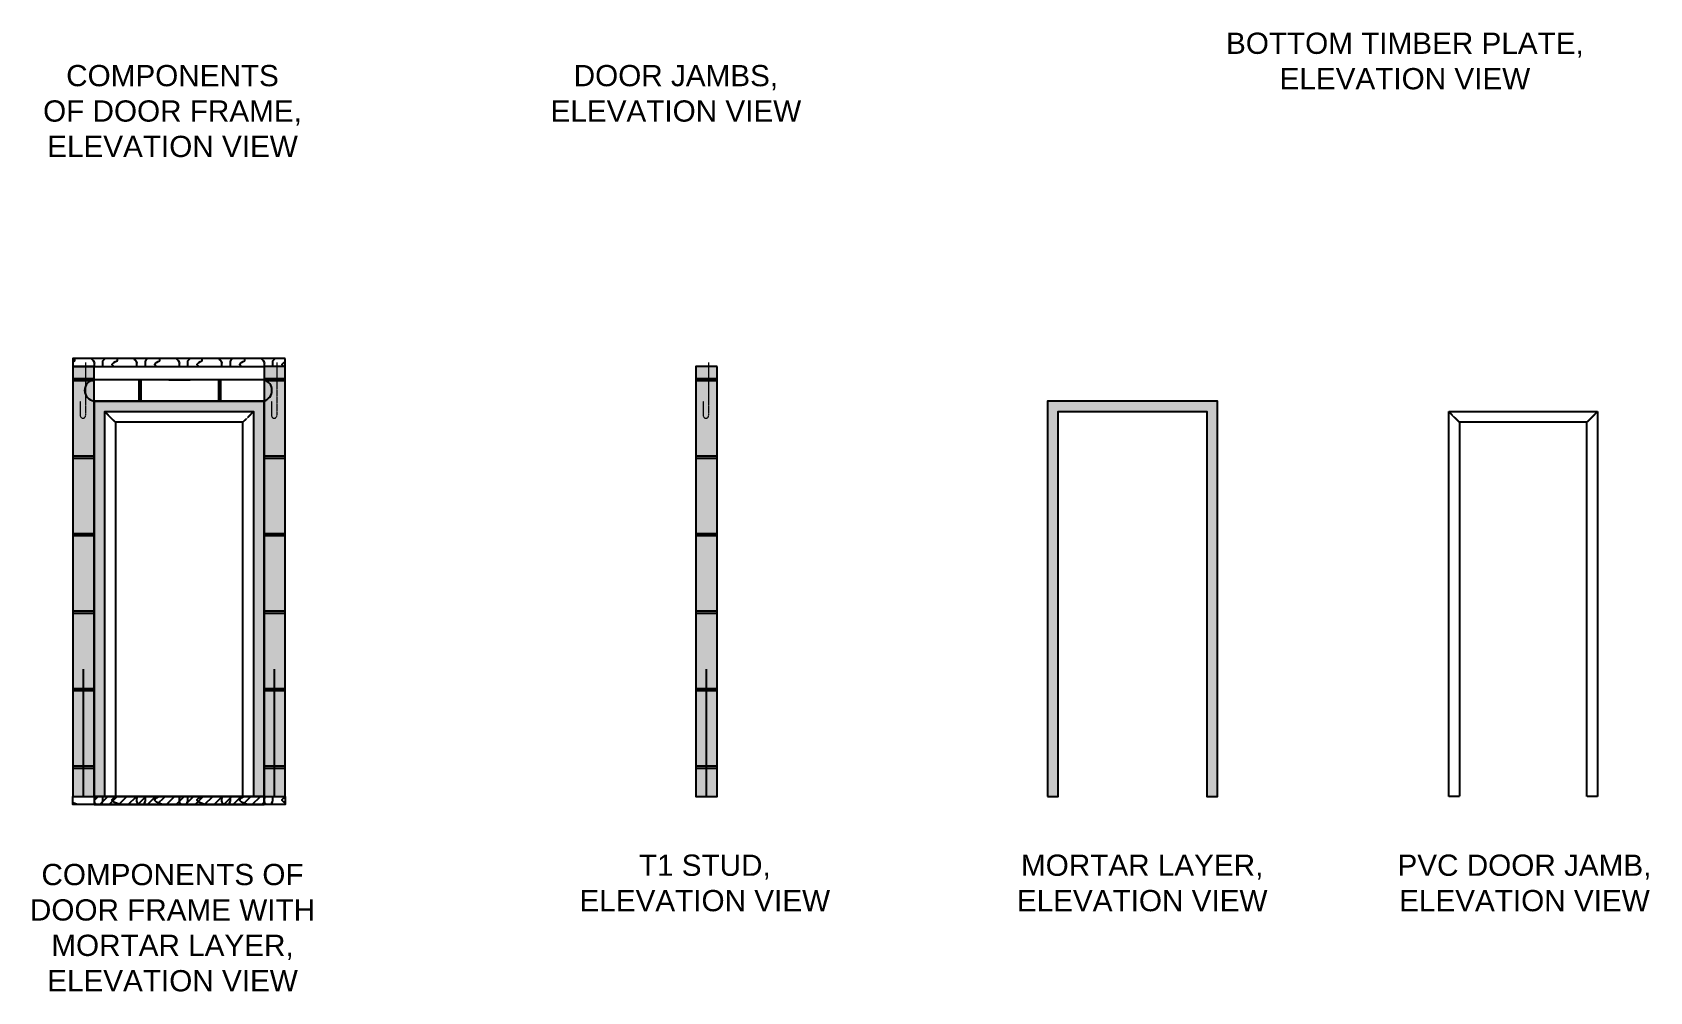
# Model space of a CAD drawing. Extents: x 6298 to 37851, y 8111 to 44134.
# Drawn here: x 6336 to 13949, y 16492 to 21010 of the extents above; entities that cross this region are included whole.
import ezdxf

# ---------------------------------------------------------------- set-up
doc = ezdxf.new("R2010")
doc.units = 0
doc.header["$MEASUREMENT"] = 0
doc.set_wipeout_variables(frame=1)
for name, pattern in [('baseplan_20180530$0$HIDDEN2', [4.7625, 3.175, -1.5875]), ('HIDDEN2', [4.7625, 3.175, -1.5875]), ('HIDDENX2', [0.75, 0.5, -0.25])]:
    doc.linetypes.add(name, pattern=pattern)
doc.layers.add('.', color=5, linetype='Continuous', lineweight=70)
for name, color, linetype in [('0-S1', 1, 'Continuous'), ('0-S2', 2, 'Continuous'), ('0-S8', 8, 'Continuous'), ('A-DIMENSIONS', 30, 'Continuous'), ('A-Hatch', 8, 'Continuous'), ('A-Hidden', 1, 'baseplan_20180530$0$HIDDEN2'), ('AR-Bamboo Stud', 2, 'Continuous'), ('AR-Timber Plate', 3, 'Continuous'), ('Bolts', 4, 'HIDDEN2')]:
    doc.layers.add(name, color=color, linetype=linetype)
doc.styles.get("Standard").update_dxf_attribs({"font": 'arial.ttf'})

# ---------------------------------------------------------------- blocks, each defined once
blk = doc.blocks.new('A$C62F95397')
at = {"layer": 'Bolts', "lineweight": 0, "ltscale": 0.25}
for p, q in [((25, 262.5), (25, 12.5)), ((0, 80.8), (0, 12.5))]:
    blk.add_line(p, q, dxfattribs=at)
blk.add_arc((12.5, 12.5), 12.5, 180, 0, dxfattribs=at)
blk = doc.blocks.new('N2N')
blk.add_wipeout([(98002.7, -26144.8), (97902.7, -26144.8), (97902.7, -28168.8), (98002.7, -28168.8)]).dxf.layer = '0-S8'
at = {"layer": '.', "linetype": 'Continuous'}
h = blk.add_hatch(dxfattribs=at)
h.set_pattern_fill('DOTS', color=8, scale=10)
h.set_pattern_definition([(0, (7e-06, 48.67), (7.9375, 15.875), [0, -15.875])])
h.paths.add_polyline_path([(98002.7, -26144.8), (97902.7, -26144.8), (97902.7, -28168.8), (98002.7, -28168.8)])
at = {"layer": '0-S1'}
h = blk.add_hatch(dxfattribs=at)
h.set_pattern_fill('_USER', color=256, scale=365, pattern_type=0)
h.set_pattern_definition([(0, (97902.7, -25880.27), (0, 365), [])])
edge = h.paths.add_edge_path()
edge.add_line((97902.7, -26144.8), (98002.7, -26144.8))
edge.add_line((98002.7, -26117.1), (98002.7, -28118.8))
edge.add_line((98002.7, -28118.8), (97902.7, -28118.8))
edge.add_line((97902.7, -28118.8), (97902.7, -26121.8))
h = blk.add_hatch(dxfattribs=at)
h.set_pattern_fill('_USER', color=256, scale=365, pattern_type=0)
h.set_pattern_definition([(0, (97902.7, -25890.27), (0, 365), [])])
edge = h.paths.add_edge_path()
edge.add_line((97902.7, -26144.8), (98002.7, -26144.8))
edge.add_line((98002.7, -26124.9), (98002.7, -28138.8))
edge.add_line((98002.7, -28138.8), (97902.7, -28138.8))
edge.add_line((97902.7, -28138.8), (97902.7, -26135.8))
at = {"layer": '0-S2'}
blk.add_lwpolyline([(98002.7, -26144.8), (97902.7, -26144.8), (97902.7, -28168.8), (98002.7, -28168.8)], close=True, dxfattribs=at)
at = {"layer": 'Bolts', "ltscale": 0.5}
blk.add_line((97952.6, -28168.8), (97952.6, -27568.8), dxfattribs=at)
at = {"layer": 'Bolts'}
blk.add_blockref('A$C62F95397', (97937.6, -26388.2), dxfattribs=at)

msp = doc.modelspace()

# ---------------------------------------------------------------- hatches: boundary and pattern name
h = msp.add_hatch()
h.set_pattern_fill('_USER', color=8, scale=350, pattern_type=0)
h.set_pattern_definition([(0, (7078.65, 19373.5), (0, 350), [])])
h.paths.add_polyline_path([(6978.6, 19323.5), (7078.7, 19323.5), (7078.7, 19435.6), (6978.7, 19435.6)])
h.paths.add_polyline_path([(7078.7, 19323.5), (6978.6, 19323.5), (6978.7, 19323.5), (7078.7, 19323.5)], flags=17)
at = {"layer": 'A-Hatch'}
h = msp.add_hatch(dxfattribs=at)
h.set_pattern_fill('HWOD20E1', color=8, scale=4, pattern_type=2)
h.set_pattern_definition([(14.03624, (-175052.03, -30897), (2e-07, 200), [32.98484, -791.6363]), (14.03624, (-174852.03, -30897), (2e-07, 200), [32.98484, -791.6363]), (14.03624, (-174652.03, -30897), (2e-07, 200), [32.98484, -791.6363]), (14.03624, (-174452.03, -30897), (2e-07, 200), [32.98484, -791.6363]), (18.43495, (-175020.03, -30889), (3e-07, 200), [37.9473, -594.5082]), (18.43495, (-174820.03, -30889), (3e-07, 200), [37.9473, -594.5082]), (18.43495, (-174620.03, -30889), (3e-07, 200), [37.9473, -594.5082]), (21.80141, (-174984.03, -30877), (-5e-06, 200), [21.5407, -1055.4923]), (21.80141, (-174784.03, -30877), (-5e-06, 200), [21.5407, -1055.4923]), (21.80141, (-174584.03, -30877), (-5e-06, 200), [21.5407, -1055.4923]), (21.80141, (-174384.03, -30877), (-5e-06, 200), [21.5407, -1055.4923]), (21.80141, (-174184.03, -30877), (-5e-06, 200), [21.5407, -1055.4923]), (63.43495, (-174964.03, -30869.01), (-3e-06, 199.999995), [8.94427, -438.26932]), (90, (-174960.03, -30861), (-200, 1e-14), [8, -192]), (153.43495, (-174960.03, -30853), (1e-05, 200), [8.94427, -438.2693]), (153.43495, (-174760.03, -30853), (1e-05, 200), [8.94427, -438.2693]), (90, (-174968.03, -30849), (-200, 1e-14), [8, -192]), (45, (-174968.03, -30841.01), (1e-14, 200), [5.65685, -277.18585]), (45, (-174964.03, -30837.01), (1e-14, 200), [5.65685, -277.18585]), (90, (-174960.03, -30833), (-200, 1e-14), [4, -196]), (146.30994, (-174960.03, -30829), (-1e-05, 200), [14.4222, -706.68805]), (146.30994, (-174760.03, -30829), (-1e-05, 200), [14.4222, -706.68805]), (146.30994, (-174560.03, -30829), (-1e-05, 200), [14.4222, -706.68805]), (168.69008, (-174972.03, -30821), (-2e-05, 200), [20.3961, -999.4078]), (168.69008, (-174772.03, -30821), (-2e-05, 200), [20.3961, -999.4078]), (168.69008, (-174572.03, -30821), (-2e-05, 200), [20.3961, -999.4078]), (168.69008, (-174372.03, -30821), (-2e-05, 200), [20.3961, -999.4078]), (168.69008, (-174172.03, -30821), (-2e-05, 200), [20.3961, -999.4078]), (171.86989, (-174992.03, -30817), (2e-05, 200), [28.2843, -1385.9293]), (171.86989, (-174792.03, -30817), (2e-05, 200), [28.2843, -1385.9293]), (171.86989, (-174592.03, -30817), (2e-05, 200), [28.2843, -1385.9293]), (171.86989, (-174392.03, -30817), (2e-05, 200), [28.2843, -1385.9293]), (171.86989, (-174192.03, -30817), (2e-05, 200), [28.2843, -1385.9293]), (171.86989, (-173992.03, -30817), (2e-05, 200), [28.2843, -1385.9293]), (171.86989, (-173792.03, -30817), (2e-05, 200), [28.2843, -1385.9293]), (172.87498, (-175020.03, -30813), (-2e-06, 200), [32.249, -1580.2025]), (172.87498, (-174820.03, -30813), (-2e-06, 200), [32.249, -1580.2025]), (172.87498, (-174620.03, -30813), (-2e-06, 200), [32.249, -1580.2025]), (172.87498, (-174420.03, -30813), (-2e-06, 200), [32.249, -1580.2025]), (172.87498, (-174220.03, -30813), (-2e-06, 200), [32.249, -1580.2025]), (172.87498, (-174020.03, -30813), (-2e-06, 200), [32.249, -1580.2025]), (172.87498, (-173820.03, -30813), (-2e-06, 200), [32.249, -1580.2025]), (172.87498, (-173620.03, -30813), (-2e-06, 200), [32.249, -1580.2025]), (20.85446, (-175052.03, -30925), (-1e-06, 200), [89.889, -4404.5522]), (20.85446, (-174852.03, -30925), (-1e-06, 200), [89.889, -4404.5522]), (20.85446, (-174652.03, -30925), (-1e-06, 200), [89.889, -4404.5522]), (20.85446, (-174452.03, -30925), (-1e-06, 200), [89.889, -4404.5522]), (20.85446, (-174252.03, -30925), (-1e-06, 200), [89.889, -4404.5522]), (20.85446, (-174052.03, -30925), (-1e-06, 200), [89.889, -4404.5522]), (20.85446, (-173852.03, -30925), (-1e-06, 200), [89.889, -4404.5522]), (20.85446, (-173652.03, -30925), (-1e-06, 200), [89.889, -4404.5522]), (20.85446, (-173452.03, -30925), (-1e-06, 200), [89.889, -4404.5522]), (20.85446, (-173252.03, -30925), (-1e-06, 200), [89.889, -4404.5522]), (20.85446, (-173052.03, -30925), (-1e-06, 200), [89.889, -4404.5522]), (20.85446, (-172852.03, -30925), (-1e-06, 200), [89.889, -4404.5522]), (20.85446, (-172652.03, -30925), (-1e-06, 200), [89.889, -4404.5522]), (20.85446, (-172452.03, -30925), (-1e-06, 200), [89.889, -4404.5522]), (20.85446, (-172252.03, -30925), (-1e-06, 200), [89.889, -4404.5522]), (20.85446, (-172052.03, -30925), (-1e-06, 200), [89.889, -4404.5522]), (20.85446, (-171852.03, -30925), (-1e-06, 200), [89.889, -4404.5522]), (20.85446, (-171652.03, -30925), (-1e-06, 200), [89.889, -4404.5522]), (20.85446, (-171452.03, -30925), (-1e-06, 200), [89.889, -4404.5522]), (20.85446, (-171252.03, -30925), (-1e-06, 200), [89.889, -4404.5522]), (20.85446, (-171052.03, -30925), (-1e-06, 200), [89.889, -4404.5522]), (23.96249, (-174968.03, -30893), (-7e-06, 200), [39.3954, -1930.3761]), (23.96249, (-174768.03, -30893), (-7e-06, 200), [39.3954, -1930.3761]), (23.96249, (-174568.03, -30893), (-7e-06, 200), [39.3954, -1930.3761]), (23.96249, (-174368.03, -30893), (-7e-06, 200), [39.3954, -1930.3761]), (23.96249, (-174168.03, -30893), (-7e-06, 200), [39.3954, -1930.3761]), (23.96249, (-173968.03, -30893), (-7e-06, 200), [39.3954, -1930.3761]), (23.96249, (-173768.03, -30893), (-7e-06, 200), [39.3954, -1930.3761]), (23.96249, (-173568.03, -30893), (-7e-06, 200), [39.3954, -1930.3761]), (23.96249, (-173368.03, -30893), (-7e-06, 200), [39.3954, -1930.3761]), (63.43495, (-174932.03, -30877.01), (-3e-06, 199.999995), [8.94427, -438.26932]), (108.43495, (-174928.03, -30869.01), (-9e-06, 200.000005), [12.64911, -619.8064]), (108.43495, (-174932.03, -30857.01), (-9e-06, 200.000005), [12.64911, -619.8064]), (45, (-174936.03, -30845.01), (1e-14, 200), [16.97056, -265.87216]), (71.56505, (-174924.03, -30833.01), (6e-06, 200.000006), [12.64911, -619.8064]), (135, (-174920.03, -30821.01), (1e-14, 200), [11.3137, -271.529]), (143.1301, (-174928.03, -30813), (-5e-07, 200), [20, -980]), (143.1301, (-174728.03, -30813), (-5e-07, 200), [20, -980]), (143.1301, (-174528.03, -30813), (-5e-07, 200), [20, -980]), (143.1301, (-174328.03, -30813), (-5e-07, 200), [20, -980]), (170.53767, (-174944.03, -30801), (2e-05, 200), [24.331, -1192.2214]), (170.53767, (-174744.03, -30801), (2e-05, 200), [24.331, -1192.2214]), (170.53767, (-174544.03, -30801), (2e-05, 200), [24.331, -1192.2214]), (170.53767, (-174344.03, -30801), (2e-05, 200), [24.331, -1192.2214]), (170.53767, (-174144.03, -30801), (2e-05, 200), [24.331, -1192.2214]), (170.53767, (-173944.03, -30801), (2e-05, 200), [24.331, -1192.2214]), (161.56505, (-174968.03, -30797), (1e-05, 200), [37.9473, -594.5082]), (161.56505, (-174768.03, -30797), (1e-05, 200), [37.9473, -594.5082]), (161.56505, (-174568.03, -30797), (1e-05, 200), [37.9473, -594.5082]), (170.53767, (-175004.03, -30785), (2e-05, 200), [48.6621, -1167.8904]), (170.53767, (-174804.03, -30785), (2e-05, 200), [48.6621, -1167.8904]), (170.53767, (-174604.03, -30785), (2e-05, 200), [48.6621, -1167.8904]), (170.53767, (-174404.03, -30785), (2e-05, 200), [48.6621, -1167.8904]), (170.53767, (-174204.03, -30785), (2e-05, 200), [48.6621, -1167.8904]), (170.53767, (-174004.03, -30785), (2e-05, 200), [48.6621, -1167.8904]), (116.56505, (-174972.03, -30945.01), (-1e-05, 200.000006), [8.94427, -438.26932]), (135, (-174976.03, -30937.01), (1e-14, 200), [11.3137, -271.529]), (63.43495, (-174984.03, -30929.01), (-3e-06, 199.999995), [8.94427, -438.26932]), (33.69007, (-174980.03, -30921), (7e-06, 200), [28.8444, -692.2659]), (33.69007, (-174780.03, -30921), (7e-06, 200), [28.8444, -692.2659]), (33.69007, (-174580.03, -30921), (7e-06, 200), [28.8444, -692.2659]), (26.56505, (-174956.03, -30905), (4e-06, 200), [35.7771, -411.4365]), (26.56505, (-174756.03, -30905), (4e-06, 200), [35.7771, -411.4365]), (15.9454, (-174924.03, -30889), (-3e-07, 200), [29.1204, -1426.9015]), (15.9454, (-174724.03, -30889), (-3e-07, 200), [29.1204, -1426.9015]), (15.9454, (-174524.03, -30889), (-3e-07, 200), [29.1204, -1426.9015]), (15.9454, (-174324.03, -30889), (-3e-07, 200), [29.1204, -1426.9015]), (15.9454, (-174124.03, -30889), (-3e-07, 200), [29.1204, -1426.9015]), (15.9454, (-173924.03, -30889), (-3e-07, 200), [29.1204, -1426.9015]), (15.9454, (-173724.03, -30889), (-3e-07, 200), [29.1204, -1426.9015]), (8.1301, (-174896.03, -30881), (5e-07, 200), [28.2843, -1385.9293]), (8.1301, (-174696.03, -30881), (5e-07, 200), [28.2843, -1385.9293]), (8.1301, (-174496.03, -30881), (5e-07, 200), [28.2843, -1385.9293]), (8.1301, (-174296.03, -30881), (5e-07, 200), [28.2843, -1385.9293]), (8.1301, (-174096.03, -30881), (5e-07, 200), [28.2843, -1385.9293]), (8.1301, (-173896.03, -30881), (5e-07, 200), [28.2843, -1385.9293]), (8.1301, (-173696.03, -30881), (5e-07, 200), [28.2843, -1385.9293]), (14.03624, (-174868.03, -30877), (2e-07, 200), [16.4924, -808.1287]), (14.03624, (-174668.03, -30877), (2e-07, 200), [16.4924, -808.1287]), (14.03624, (-174468.03, -30877), (2e-07, 200), [16.4924, -808.1287]), (14.03624, (-174268.03, -30877), (2e-07, 200), [16.4924, -808.1287]), (270, (-174972.03, -30945), (200, 1e-14), [4, -196]), (164.74489, (-174852.03, -30809), (-4e-06, 200), [45.607, -2234.744]), (164.74489, (-174652.03, -30809), (-4e-06, 200), [45.607, -2234.744]), (164.74489, (-174452.03, -30809), (-4e-06, 200), [45.607, -2234.744]), (164.74489, (-174252.03, -30809), (-4e-06, 200), [45.607, -2234.744]), (164.74489, (-174052.03, -30809), (-4e-06, 200), [45.607, -2234.744]), (164.74489, (-173852.03, -30809), (-4e-06, 200), [45.607, -2234.744]), (164.74489, (-173652.03, -30809), (-4e-06, 200), [45.607, -2234.744]), (164.74489, (-173452.03, -30809), (-4e-06, 200), [45.607, -2234.744]), (164.74489, (-173252.03, -30809), (-4e-06, 200), [45.607, -2234.744]), (164.74489, (-173052.03, -30809), (-4e-06, 200), [45.607, -2234.744]), (164.74489, (-172852.03, -30809), (-4e-06, 200), [45.607, -2234.744]), (159.44395, (-174896.03, -30797), (-2e-05, 200), [34.176, -1674.6248]), (159.44395, (-174696.03, -30797), (-2e-05, 200), [34.176, -1674.6248]), (159.44395, (-174496.03, -30797), (-2e-05, 200), [34.176, -1674.6248]), (159.44395, (-174296.03, -30797), (-2e-05, 200), [34.176, -1674.6248]), (159.44395, (-174096.03, -30797), (-2e-05, 200), [34.176, -1674.6248]), (159.44395, (-173896.03, -30797), (-2e-05, 200), [34.176, -1674.6248]), (159.44395, (-173696.03, -30797), (-2e-05, 200), [34.176, -1674.6248]), (159.44395, (-173496.03, -30797), (-2e-05, 200), [34.176, -1674.6248]), (135, (-174928.03, -30785.01), (1e-14, 200), [11.3137, -271.529]), (90, (-174936.03, -30777), (-200, 1e-14), [8, -192]), (63.43495, (-174936.03, -30769.01), (-3e-06, 199.999995), [8.94427, -438.26932]), (90, (-174932.03, -30761), (-200, 1e-14), [8, -192]), (90, (-174932.03, -30753), (-200, 1e-14), [4, -196]), (9.46232, (-175052.03, -30873), (2e-06, 200), [24.331, -1192.2214]), (9.46232, (-174852.03, -30873), (2e-06, 200), [24.331, -1192.2214]), (9.46232, (-174652.03, -30873), (2e-06, 200), [24.331, -1192.2214]), (9.46232, (-174452.03, -30873), (2e-06, 200), [24.331, -1192.2214]), (9.46232, (-174252.03, -30873), (2e-06, 200), [24.331, -1192.2214]), (9.46232, (-174052.03, -30873), (2e-06, 200), [24.331, -1192.2214]), (21.80141, (-175028.03, -30869), (-5e-06, 200), [21.5407, -1055.4923]), (21.80141, (-174828.03, -30869), (-5e-06, 200), [21.5407, -1055.4923]), (21.80141, (-174628.03, -30869), (-5e-06, 200), [21.5407, -1055.4923]), (21.80141, (-174428.03, -30869), (-5e-06, 200), [21.5407, -1055.4923]), (21.80141, (-174228.03, -30869), (-5e-06, 200), [21.5407, -1055.4923]), (45, (-175008.03, -30861.01), (1e-14, 200), [11.3137, -271.529]), (108.43495, (-175000.03, -30853.01), (-9e-06, 200.000005), [12.64911, -619.8064]), (153.43495, (-175004.03, -30841), (1e-05, 200), [17.88854, -429.32504]), (153.43495, (-174804.03, -30841), (1e-05, 200), [17.88854, -429.32504]), (165.96376, (-175020.03, -30833), (5e-06, 200), [16.4924, -808.1287]), (165.96376, (-174820.03, -30833), (5e-06, 200), [16.4924, -808.1287]), (165.96376, (-174620.03, -30833), (5e-06, 200), [16.4924, -808.1287]), (165.96376, (-174420.03, -30833), (5e-06, 200), [16.4924, -808.1287]), (165.96376, (-175036.03, -30829), (5e-06, 200), [16.4924, -808.1287]), (165.96376, (-174836.03, -30829), (5e-06, 200), [16.4924, -808.1287]), (165.96376, (-174636.03, -30829), (5e-06, 200), [16.4924, -808.1287]), (165.96376, (-174436.03, -30829), (5e-06, 200), [16.4924, -808.1287]), (158.19859, (-174852.03, -30777), (-2e-05, 200), [21.5407, -1055.4923]), (158.19859, (-174652.03, -30777), (-2e-05, 200), [21.5407, -1055.4923]), (158.19859, (-174452.03, -30777), (-2e-05, 200), [21.5407, -1055.4923]), (158.19859, (-174252.03, -30777), (-2e-05, 200), [21.5407, -1055.4923]), (158.19859, (-174052.03, -30777), (-2e-05, 200), [21.5407, -1055.4923]), (153.43495, (-174872.03, -30769), (1e-05, 200), [8.94427, -438.2693]), (153.43495, (-174672.03, -30769), (1e-05, 200), [8.94427, -438.2693]), (135, (-174880.03, -30765.01), (1e-14, 200), [11.3137, -271.529]), (90, (-174888.03, -30757), (-200, 1e-14), [4, -196]), (45, (-174888.03, -30753.01), (1e-14, 200), [5.65685, -277.18585]), (165.96376, (-174852.03, -30825), (5e-06, 200), [32.98484, -791.6363]), (165.96376, (-174652.03, -30825), (5e-06, 200), [32.98484, -791.6363]), (165.96376, (-174452.03, -30825), (5e-06, 200), [32.98484, -791.6363]), (165.96376, (-174252.03, -30825), (5e-06, 200), [32.98484, -791.6363]), (161.56505, (-174884.03, -30817), (1e-05, 200), [25.2982, -607.1573]), (161.56505, (-174684.03, -30817), (1e-05, 200), [25.2982, -607.1573]), (161.56505, (-174484.03, -30817), (1e-05, 200), [25.2982, -607.1573]), (149.03624, (-174908.03, -30809), (1e-05, 200), [23.3238, -1142.8666]), (149.03624, (-174708.03, -30809), (1e-05, 200), [23.3238, -1142.8666]), (149.03624, (-174508.03, -30809), (1e-05, 200), [23.3238, -1142.8666]), (149.03624, (-174308.03, -30809), (1e-05, 200), [23.3238, -1142.8666]), (149.03624, (-174108.03, -30809), (1e-05, 200), [23.3238, -1142.8666]), (153.43495, (-174928.03, -30797), (1e-05, 200), [26.8328, -420.38077]), (153.43495, (-174728.03, -30797), (1e-05, 200), [26.8328, -420.38077]), (135, (-174952.03, -30785.01), (1e-14, 200), [11.3137, -271.529]), (153.43495, (-174960.03, -30777), (1e-05, 200), [8.94427, -438.2693]), (153.43495, (-174760.03, -30777), (1e-05, 200), [8.94427, -438.2693]), (108.43495, (-174968.03, -30773.01), (-9e-06, 200.000005), [12.64911, -619.8064]), (90, (-174972.03, -30761), (-200, 1e-14), [12, -188]), (195.94539, (-174852.03, -30897), (2e-05, 200), [29.1204, -1426.9015]), (195.94539, (-174652.03, -30897), (2e-05, 200), [29.1204, -1426.9015]), (195.94539, (-174452.03, -30897), (2e-05, 200), [29.1204, -1426.9015]), (195.94539, (-174252.03, -30897), (2e-05, 200), [29.1204, -1426.9015]), (195.94539, (-174052.03, -30897), (2e-05, 200), [29.1204, -1426.9015]), (195.94539, (-173852.03, -30897), (2e-05, 200), [29.1204, -1426.9015]), (195.94539, (-173652.03, -30897), (2e-05, 200), [29.1204, -1426.9015]), (206.56506, (-174880.03, -30905), (-3e-05, 200), [8.94427, -438.2693]), (206.56506, (-174680.03, -30905), (-3e-05, 200), [8.94427, -438.2693]), (180, (-174852.03, -30925), (-2e-14, -200), [8, -192]), (90, (-174932.03, -30949), (-200, 1e-14), [12, -188]), (45, (-174932.03, -30937.01), (1e-14, 200), [5.65685, -277.18585]), (45, (-174928.03, -30933.01), (1e-14, 200), [11.3137, -271.529]), (0, (-174920.03, -30925), (0, 200), [12, -188]), (18.43495, (-174908.03, -30925), (3e-07, 200), [12.6491, -619.8064]), (18.43495, (-174708.03, -30925), (3e-07, 200), [12.6491, -619.8064]), (18.43495, (-174508.03, -30925), (3e-07, 200), [12.6491, -619.8064]), (90, (-174896.03, -30921), (-200, 1e-14), [8, -192]), (26.56505, (-174896.03, -30913), (4e-06, 200), [8.94427, -438.2693]), (26.56505, (-174696.03, -30913), (4e-06, 200), [8.94427, -438.2693]), (45, (-174884.03, -30949.01), (1e-14, 200), [5.65685, -277.18585]), (26.56505, (-174880.03, -30945), (4e-06, 200), [8.94427, -438.2693]), (26.56505, (-174680.03, -30945), (4e-06, 200), [8.94427, -438.2693]), (26.56505, (-174872.03, -30941), (4e-06, 200), [8.94427, -438.2693]), (26.56505, (-174672.03, -30941), (4e-06, 200), [8.94427, -438.2693]), (90, (-174864.03, -30937), (-200, 1e-14), [4, -196]), (90, (-174864.03, -30933), (-200, 1e-14), [4, -196]), (45, (-174864.03, -30929.01), (1e-14, 200), [5.65685, -277.18585])])
h.paths.add_polyline_path([(6526.7, 19435.6), (7526.7, 19435.7), (7526.7, 19473.5), (6526.7, 19473.7)])
h = msp.add_hatch(dxfattribs=at)
h.set_pattern_fill('AR-CONC', color=256, scale=0.3)
h.set_pattern_definition([(50, (-163341.944, 277274.89), (54.655401, -4.7817257), [5.715, -62.865]), (355, (-163341.944, 277274.89), (-10.573026, 57.317054), [4.572, -50.292175]), (100.451445, (-163337.39, 277274.49), (44.082374, 52.535326), [4.857003, -53.427073]), (46.1842, (-163341.944, 277290.13), (81.323712, -12.612698), [8.5725, -94.2975]), (96.635558, (-163335.17, 277289.08), (71.22124, 74.227837), [7.285507, -80.140682]), (351.18415, (-163341.94, 277290.13), (71.22124, 74.227837), [6.85799, -75.43792]), (21, (-163334.324, 277286.32), (45.4843174, -30.6795595), [5.715, -62.865]), (326, (-163334.324, 277286.32), (18.540609, 55.25639), [4.572, -50.292]), (71.451445, (-163330.534, 277283.763), (64.024926, 24.576831), [4.857003, -53.426981]), (37.5, (-163341.944, 277274.89), (0.926581, 25.3665117), [0, -49.6824, 0, -51.054, 0, -50.4825]), (7.5, (-163341.944, 277274.89), (20.0458988, 30.0541724), [0, -29.1084, 0, -48.5394, 0, -19.2405]), (327.5, (-163358.937, 277274.89), (40.6771786, -1.7186232), [0, -19.05, 0, -59.436, 0, -78.867]), (317.5, (-163366.557, 277274.89), (44.4387544, 7.6279473), [0, -24.765, 0, -39.4716, 0, -56.007])])
h.paths.add_polyline_path([(7426.7, 19273.5), (6626.7, 19273.5), (6626.7, 17411.7), (6676.7, 17411.7), (6676.7, 19223.5), (7376.7, 19223.5), (7376.7, 17411.7), (7426.7, 17411.6)])
h = msp.add_hatch(dxfattribs=at)
h.set_pattern_fill('AR-CONC', color=256, scale=0.3)
h.set_pattern_definition([(50, (-158854.43, 277274.89), (54.655401, -4.7817257), [5.715, -62.865]), (355, (-158854.43, 277274.89), (-10.573026, 57.317054), [4.572, -50.292175]), (100.451445, (-158849.874, 277274.49), (44.082374, 52.535326), [4.857003, -53.427073]), (46.1842, (-158854.43, 277290.13), (81.323712, -12.612698), [8.5725, -94.2975]), (96.635558, (-158847.65, 277289.08), (71.22124, 74.227837), [7.285507, -80.140682]), (351.18415, (-158854.43, 277290.13), (71.22124, 74.227837), [6.85799, -75.43792]), (21, (-158846.81, 277286.32), (45.4843174, -30.6795595), [5.715, -62.865]), (326, (-158846.81, 277286.32), (18.540609, 55.25639), [4.572, -50.292]), (71.451445, (-158843.02, 277283.763), (64.024926, 24.576831), [4.857003, -53.426981]), (37.5, (-158854.428, 277274.89), (0.926581, 25.3665117), [0, -49.6824, 0, -51.054, 0, -50.4825]), (7.5, (-158854.428, 277274.89), (20.0458988, 30.0541724), [0, -29.1084, 0, -48.5394, 0, -19.2405]), (327.5, (-158871.42, 277274.89), (40.6771786, -1.7186232), [0, -19.05, 0, -59.436, 0, -78.867]), (317.5, (-158879.04, 277274.89), (44.4387544, 7.6279473), [0, -24.765, 0, -39.4716, 0, -56.007])])
h.paths.add_polyline_path([(11914.2, 19273.5), (11114.2, 19273.5), (11114.2, 17411.7), (11164.2, 17411.7), (11164.2, 19223.5), (11864.2, 19223.5), (11864.2, 17411.7), (11914.2, 17411.6)])
h = msp.add_hatch(dxfattribs=at)
h.set_pattern_fill('HWOD20E1', color=8, scale=4, pattern_type=2)
h.set_pattern_definition([(14.03624, (-175052.03, -32946.97), (2e-07, 200), [32.98484, -791.6363]), (14.03624, (-174852.03, -32946.97), (2e-07, 200), [32.98484, -791.6363]), (14.03624, (-174652.03, -32946.97), (2e-07, 200), [32.98484, -791.6363]), (14.03624, (-174452.03, -32946.97), (2e-07, 200), [32.98484, -791.6363]), (18.43495, (-175020.03, -32938.97), (3e-07, 200), [37.9473, -594.5082]), (18.43495, (-174820.03, -32938.97), (3e-07, 200), [37.9473, -594.5082]), (18.43495, (-174620.03, -32938.97), (3e-07, 200), [37.9473, -594.5082]), (21.80141, (-174984.03, -32926.97), (-5e-06, 200), [21.5407, -1055.4923]), (21.80141, (-174784.03, -32926.97), (-5e-06, 200), [21.5407, -1055.4923]), (21.80141, (-174584.03, -32926.97), (-5e-06, 200), [21.5407, -1055.4923]), (21.80141, (-174384.03, -32926.97), (-5e-06, 200), [21.5407, -1055.4923]), (21.80141, (-174184.03, -32926.97), (-5e-06, 200), [21.5407, -1055.4923]), (63.43495, (-174964.03, -32918.97), (-3e-06, 199.999995), [8.94427, -438.26932]), (90, (-174960.03, -32910.97), (-200, 1e-14), [8, -192]), (153.43495, (-174960.03, -32902.97), (1e-05, 200), [8.94427, -438.2693]), (153.43495, (-174760.03, -32902.97), (1e-05, 200), [8.94427, -438.2693]), (90, (-174968.03, -32898.97), (-200, 1e-14), [8, -192]), (45, (-174968.03, -32890.97), (1e-14, 200), [5.65685, -277.18585]), (45, (-174964.03, -32886.97), (1e-14, 200), [5.65685, -277.18585]), (90, (-174960.03, -32882.97), (-200, 1e-14), [4, -196]), (146.30994, (-174960.03, -32878.97), (-1e-05, 200), [14.4222, -706.68805]), (146.30994, (-174760.03, -32878.97), (-1e-05, 200), [14.4222, -706.68805]), (146.30994, (-174560.03, -32878.97), (-1e-05, 200), [14.4222, -706.68805]), (168.69008, (-174972.03, -32870.97), (-2e-05, 200), [20.3961, -999.4078]), (168.69008, (-174772.03, -32870.97), (-2e-05, 200), [20.3961, -999.4078]), (168.69008, (-174572.03, -32870.97), (-2e-05, 200), [20.3961, -999.4078]), (168.69008, (-174372.03, -32870.97), (-2e-05, 200), [20.3961, -999.4078]), (168.69008, (-174172.03, -32870.97), (-2e-05, 200), [20.3961, -999.4078]), (171.86989, (-174992.03, -32866.97), (2e-05, 200), [28.2843, -1385.9293]), (171.86989, (-174792.03, -32866.97), (2e-05, 200), [28.2843, -1385.9293]), (171.86989, (-174592.03, -32866.97), (2e-05, 200), [28.2843, -1385.9293]), (171.86989, (-174392.03, -32866.97), (2e-05, 200), [28.2843, -1385.9293]), (171.86989, (-174192.03, -32866.97), (2e-05, 200), [28.2843, -1385.9293]), (171.86989, (-173992.03, -32866.97), (2e-05, 200), [28.2843, -1385.9293]), (171.86989, (-173792.03, -32866.97), (2e-05, 200), [28.2843, -1385.9293]), (172.87498, (-175020.03, -32862.97), (-2e-06, 200), [32.249, -1580.2025]), (172.87498, (-174820.03, -32862.97), (-2e-06, 200), [32.249, -1580.2025]), (172.87498, (-174620.03, -32862.97), (-2e-06, 200), [32.249, -1580.2025]), (172.87498, (-174420.03, -32862.97), (-2e-06, 200), [32.249, -1580.2025]), (172.87498, (-174220.03, -32862.97), (-2e-06, 200), [32.249, -1580.2025]), (172.87498, (-174020.03, -32862.97), (-2e-06, 200), [32.249, -1580.2025]), (172.87498, (-173820.03, -32862.97), (-2e-06, 200), [32.249, -1580.2025]), (172.87498, (-173620.03, -32862.97), (-2e-06, 200), [32.249, -1580.2025]), (20.85446, (-175052.03, -32974.97), (-1e-06, 200), [89.889, -4404.5522]), (20.85446, (-174852.03, -32974.97), (-1e-06, 200), [89.889, -4404.5522]), (20.85446, (-174652.03, -32974.97), (-1e-06, 200), [89.889, -4404.5522]), (20.85446, (-174452.03, -32974.97), (-1e-06, 200), [89.889, -4404.5522]), (20.85446, (-174252.03, -32974.97), (-1e-06, 200), [89.889, -4404.5522]), (20.85446, (-174052.03, -32974.97), (-1e-06, 200), [89.889, -4404.5522]), (20.85446, (-173852.03, -32974.97), (-1e-06, 200), [89.889, -4404.5522]), (20.85446, (-173652.03, -32974.97), (-1e-06, 200), [89.889, -4404.5522]), (20.85446, (-173452.03, -32974.97), (-1e-06, 200), [89.889, -4404.5522]), (20.85446, (-173252.03, -32974.97), (-1e-06, 200), [89.889, -4404.5522]), (20.85446, (-173052.03, -32974.97), (-1e-06, 200), [89.889, -4404.5522]), (20.85446, (-172852.03, -32974.97), (-1e-06, 200), [89.889, -4404.5522]), (20.85446, (-172652.03, -32974.97), (-1e-06, 200), [89.889, -4404.5522]), (20.85446, (-172452.03, -32974.97), (-1e-06, 200), [89.889, -4404.5522]), (20.85446, (-172252.03, -32974.97), (-1e-06, 200), [89.889, -4404.5522]), (20.85446, (-172052.03, -32974.97), (-1e-06, 200), [89.889, -4404.5522]), (20.85446, (-171852.03, -32974.97), (-1e-06, 200), [89.889, -4404.5522]), (20.85446, (-171652.03, -32974.97), (-1e-06, 200), [89.889, -4404.5522]), (20.85446, (-171452.03, -32974.97), (-1e-06, 200), [89.889, -4404.5522]), (20.85446, (-171252.03, -32974.97), (-1e-06, 200), [89.889, -4404.5522]), (20.85446, (-171052.03, -32974.97), (-1e-06, 200), [89.889, -4404.5522]), (23.96249, (-174968.03, -32942.97), (-7e-06, 200), [39.3954, -1930.3761]), (23.96249, (-174768.03, -32942.97), (-7e-06, 200), [39.3954, -1930.3761]), (23.96249, (-174568.03, -32942.97), (-7e-06, 200), [39.3954, -1930.3761]), (23.96249, (-174368.03, -32942.97), (-7e-06, 200), [39.3954, -1930.3761]), (23.96249, (-174168.03, -32942.97), (-7e-06, 200), [39.3954, -1930.3761]), (23.96249, (-173968.03, -32942.97), (-7e-06, 200), [39.3954, -1930.3761]), (23.96249, (-173768.03, -32942.97), (-7e-06, 200), [39.3954, -1930.3761]), (23.96249, (-173568.03, -32942.97), (-7e-06, 200), [39.3954, -1930.3761]), (23.96249, (-173368.03, -32942.97), (-7e-06, 200), [39.3954, -1930.3761]), (63.43495, (-174932.03, -32926.97), (-3e-06, 199.999995), [8.94427, -438.26932]), (108.43495, (-174928.03, -32918.97), (-9e-06, 200.000005), [12.64911, -619.8064]), (108.43495, (-174932.03, -32906.97), (-9e-06, 200.000005), [12.64911, -619.8064]), (45, (-174936.03, -32894.97), (1e-14, 200), [16.97056, -265.87216]), (71.56505, (-174924.03, -32882.97), (6e-06, 200.000006), [12.64911, -619.8064]), (135, (-174920.03, -32870.97), (1e-14, 200), [11.3137, -271.529]), (143.1301, (-174928.03, -32862.97), (-5e-07, 200), [20, -980]), (143.1301, (-174728.03, -32862.97), (-5e-07, 200), [20, -980]), (143.1301, (-174528.03, -32862.97), (-5e-07, 200), [20, -980]), (143.1301, (-174328.03, -32862.97), (-5e-07, 200), [20, -980]), (170.53767, (-174944.03, -32850.97), (2e-05, 200), [24.331, -1192.2214]), (170.53767, (-174744.03, -32850.97), (2e-05, 200), [24.331, -1192.2214]), (170.53767, (-174544.03, -32850.97), (2e-05, 200), [24.331, -1192.2214]), (170.53767, (-174344.03, -32850.97), (2e-05, 200), [24.331, -1192.2214]), (170.53767, (-174144.03, -32850.97), (2e-05, 200), [24.331, -1192.2214]), (170.53767, (-173944.03, -32850.97), (2e-05, 200), [24.331, -1192.2214]), (161.56505, (-174968.03, -32846.97), (1e-05, 200), [37.9473, -594.5082]), (161.56505, (-174768.03, -32846.97), (1e-05, 200), [37.9473, -594.5082]), (161.56505, (-174568.03, -32846.97), (1e-05, 200), [37.9473, -594.5082]), (170.53767, (-175004.03, -32834.97), (2e-05, 200), [48.6621, -1167.8904]), (170.53767, (-174804.03, -32834.97), (2e-05, 200), [48.6621, -1167.8904]), (170.53767, (-174604.03, -32834.97), (2e-05, 200), [48.6621, -1167.8904]), (170.53767, (-174404.03, -32834.97), (2e-05, 200), [48.6621, -1167.8904]), (170.53767, (-174204.03, -32834.97), (2e-05, 200), [48.6621, -1167.8904]), (170.53767, (-174004.03, -32834.97), (2e-05, 200), [48.6621, -1167.8904]), (116.56505, (-174972.03, -32994.97), (-1e-05, 200.000006), [8.94427, -438.26932]), (135, (-174976.03, -32986.97), (1e-14, 200), [11.3137, -271.529]), (63.43495, (-174984.03, -32978.97), (-3e-06, 199.999995), [8.94427, -438.26932]), (33.69007, (-174980.03, -32970.97), (7e-06, 200), [28.8444, -692.2659]), (33.69007, (-174780.03, -32970.97), (7e-06, 200), [28.8444, -692.2659]), (33.69007, (-174580.03, -32970.97), (7e-06, 200), [28.8444, -692.2659]), (26.56505, (-174956.03, -32954.97), (4e-06, 200), [35.7771, -411.4365]), (26.56505, (-174756.03, -32954.97), (4e-06, 200), [35.7771, -411.4365]), (15.9454, (-174924.03, -32938.97), (-3e-07, 200), [29.1204, -1426.9015]), (15.9454, (-174724.03, -32938.97), (-3e-07, 200), [29.1204, -1426.9015]), (15.9454, (-174524.03, -32938.97), (-3e-07, 200), [29.1204, -1426.9015]), (15.9454, (-174324.03, -32938.97), (-3e-07, 200), [29.1204, -1426.9015]), (15.9454, (-174124.03, -32938.97), (-3e-07, 200), [29.1204, -1426.9015]), (15.9454, (-173924.03, -32938.97), (-3e-07, 200), [29.1204, -1426.9015]), (15.9454, (-173724.03, -32938.97), (-3e-07, 200), [29.1204, -1426.9015]), (8.1301, (-174896.03, -32930.97), (5e-07, 200), [28.2843, -1385.9293]), (8.1301, (-174696.03, -32930.97), (5e-07, 200), [28.2843, -1385.9293]), (8.1301, (-174496.03, -32930.97), (5e-07, 200), [28.2843, -1385.9293]), (8.1301, (-174296.03, -32930.97), (5e-07, 200), [28.2843, -1385.9293]), (8.1301, (-174096.03, -32930.97), (5e-07, 200), [28.2843, -1385.9293]), (8.1301, (-173896.03, -32930.97), (5e-07, 200), [28.2843, -1385.9293]), (8.1301, (-173696.03, -32930.97), (5e-07, 200), [28.2843, -1385.9293]), (14.03624, (-174868.03, -32926.97), (2e-07, 200), [16.4924, -808.1287]), (14.03624, (-174668.03, -32926.97), (2e-07, 200), [16.4924, -808.1287]), (14.03624, (-174468.03, -32926.97), (2e-07, 200), [16.4924, -808.1287]), (14.03624, (-174268.03, -32926.97), (2e-07, 200), [16.4924, -808.1287]), (270, (-174972.03, -32994.97), (200, 1e-14), [4, -196]), (164.74489, (-174852.03, -32858.97), (-4e-06, 200), [45.607, -2234.744]), (164.74489, (-174652.03, -32858.97), (-4e-06, 200), [45.607, -2234.744]), (164.74489, (-174452.03, -32858.97), (-4e-06, 200), [45.607, -2234.744]), (164.74489, (-174252.03, -32858.97), (-4e-06, 200), [45.607, -2234.744]), (164.74489, (-174052.03, -32858.97), (-4e-06, 200), [45.607, -2234.744]), (164.74489, (-173852.03, -32858.97), (-4e-06, 200), [45.607, -2234.744]), (164.74489, (-173652.03, -32858.97), (-4e-06, 200), [45.607, -2234.744]), (164.74489, (-173452.03, -32858.97), (-4e-06, 200), [45.607, -2234.744]), (164.74489, (-173252.03, -32858.97), (-4e-06, 200), [45.607, -2234.744]), (164.74489, (-173052.03, -32858.97), (-4e-06, 200), [45.607, -2234.744]), (164.74489, (-172852.03, -32858.97), (-4e-06, 200), [45.607, -2234.744]), (159.44395, (-174896.03, -32846.97), (-2e-05, 200), [34.176, -1674.6248]), (159.44395, (-174696.03, -32846.97), (-2e-05, 200), [34.176, -1674.6248]), (159.44395, (-174496.03, -32846.97), (-2e-05, 200), [34.176, -1674.6248]), (159.44395, (-174296.03, -32846.97), (-2e-05, 200), [34.176, -1674.6248]), (159.44395, (-174096.03, -32846.97), (-2e-05, 200), [34.176, -1674.6248]), (159.44395, (-173896.03, -32846.97), (-2e-05, 200), [34.176, -1674.6248]), (159.44395, (-173696.03, -32846.97), (-2e-05, 200), [34.176, -1674.6248]), (159.44395, (-173496.03, -32846.97), (-2e-05, 200), [34.176, -1674.6248]), (135, (-174928.03, -32834.97), (1e-14, 200), [11.3137, -271.529]), (90, (-174936.03, -32826.97), (-200, 1e-14), [8, -192]), (63.43495, (-174936.03, -32818.97), (-3e-06, 199.999995), [8.94427, -438.26932]), (90, (-174932.03, -32810.97), (-200, 1e-14), [8, -192]), (90, (-174932.03, -32802.97), (-200, 1e-14), [4, -196]), (9.46232, (-175052.03, -32922.97), (2e-06, 200), [24.331, -1192.2214]), (9.46232, (-174852.03, -32922.97), (2e-06, 200), [24.331, -1192.2214]), (9.46232, (-174652.03, -32922.97), (2e-06, 200), [24.331, -1192.2214]), (9.46232, (-174452.03, -32922.97), (2e-06, 200), [24.331, -1192.2214]), (9.46232, (-174252.03, -32922.97), (2e-06, 200), [24.331, -1192.2214]), (9.46232, (-174052.03, -32922.97), (2e-06, 200), [24.331, -1192.2214]), (21.80141, (-175028.03, -32918.97), (-5e-06, 200), [21.5407, -1055.4923]), (21.80141, (-174828.03, -32918.97), (-5e-06, 200), [21.5407, -1055.4923]), (21.80141, (-174628.03, -32918.97), (-5e-06, 200), [21.5407, -1055.4923]), (21.80141, (-174428.03, -32918.97), (-5e-06, 200), [21.5407, -1055.4923]), (21.80141, (-174228.03, -32918.97), (-5e-06, 200), [21.5407, -1055.4923]), (45, (-175008.03, -32910.97), (1e-14, 200), [11.3137, -271.529]), (108.43495, (-175000.03, -32902.97), (-9e-06, 200.000005), [12.64911, -619.8064]), (153.43495, (-175004.03, -32890.97), (1e-05, 200), [17.88854, -429.32504]), (153.43495, (-174804.03, -32890.97), (1e-05, 200), [17.88854, -429.32504]), (165.96376, (-175020.03, -32882.97), (5e-06, 200), [16.4924, -808.1287]), (165.96376, (-174820.03, -32882.97), (5e-06, 200), [16.4924, -808.1287]), (165.96376, (-174620.03, -32882.97), (5e-06, 200), [16.4924, -808.1287]), (165.96376, (-174420.03, -32882.97), (5e-06, 200), [16.4924, -808.1287]), (165.96376, (-175036.03, -32878.97), (5e-06, 200), [16.4924, -808.1287]), (165.96376, (-174836.03, -32878.97), (5e-06, 200), [16.4924, -808.1287]), (165.96376, (-174636.03, -32878.97), (5e-06, 200), [16.4924, -808.1287]), (165.96376, (-174436.03, -32878.97), (5e-06, 200), [16.4924, -808.1287]), (158.19859, (-174852.03, -32826.97), (-2e-05, 200), [21.5407, -1055.4923]), (158.19859, (-174652.03, -32826.97), (-2e-05, 200), [21.5407, -1055.4923]), (158.19859, (-174452.03, -32826.97), (-2e-05, 200), [21.5407, -1055.4923]), (158.19859, (-174252.03, -32826.97), (-2e-05, 200), [21.5407, -1055.4923]), (158.19859, (-174052.03, -32826.97), (-2e-05, 200), [21.5407, -1055.4923]), (153.43495, (-174872.03, -32818.97), (1e-05, 200), [8.94427, -438.2693]), (153.43495, (-174672.03, -32818.97), (1e-05, 200), [8.94427, -438.2693]), (135, (-174880.03, -32814.97), (1e-14, 200), [11.3137, -271.529]), (90, (-174888.03, -32806.97), (-200, 1e-14), [4, -196]), (45, (-174888.03, -32802.97), (1e-14, 200), [5.65685, -277.18585]), (165.96376, (-174852.03, -32874.97), (5e-06, 200), [32.98484, -791.6363]), (165.96376, (-174652.03, -32874.97), (5e-06, 200), [32.98484, -791.6363]), (165.96376, (-174452.03, -32874.97), (5e-06, 200), [32.98484, -791.6363]), (165.96376, (-174252.03, -32874.97), (5e-06, 200), [32.98484, -791.6363]), (161.56505, (-174884.03, -32866.97), (1e-05, 200), [25.2982, -607.1573]), (161.56505, (-174684.03, -32866.97), (1e-05, 200), [25.2982, -607.1573]), (161.56505, (-174484.03, -32866.97), (1e-05, 200), [25.2982, -607.1573]), (149.03624, (-174908.03, -32858.97), (1e-05, 200), [23.3238, -1142.8666]), (149.03624, (-174708.03, -32858.97), (1e-05, 200), [23.3238, -1142.8666]), (149.03624, (-174508.03, -32858.97), (1e-05, 200), [23.3238, -1142.8666]), (149.03624, (-174308.03, -32858.97), (1e-05, 200), [23.3238, -1142.8666]), (149.03624, (-174108.03, -32858.97), (1e-05, 200), [23.3238, -1142.8666]), (153.43495, (-174928.03, -32846.97), (1e-05, 200), [26.8328, -420.38077]), (153.43495, (-174728.03, -32846.97), (1e-05, 200), [26.8328, -420.38077]), (135, (-174952.03, -32834.97), (1e-14, 200), [11.3137, -271.529]), (153.43495, (-174960.03, -32826.97), (1e-05, 200), [8.94427, -438.2693]), (153.43495, (-174760.03, -32826.97), (1e-05, 200), [8.94427, -438.2693]), (108.43495, (-174968.03, -32822.97), (-9e-06, 200.000005), [12.64911, -619.8064]), (90, (-174972.03, -32810.97), (-200, 1e-14), [12, -188]), (195.94539, (-174852.03, -32946.97), (2e-05, 200), [29.1204, -1426.9015]), (195.94539, (-174652.03, -32946.97), (2e-05, 200), [29.1204, -1426.9015]), (195.94539, (-174452.03, -32946.97), (2e-05, 200), [29.1204, -1426.9015]), (195.94539, (-174252.03, -32946.97), (2e-05, 200), [29.1204, -1426.9015]), (195.94539, (-174052.03, -32946.97), (2e-05, 200), [29.1204, -1426.9015]), (195.94539, (-173852.03, -32946.97), (2e-05, 200), [29.1204, -1426.9015]), (195.94539, (-173652.03, -32946.97), (2e-05, 200), [29.1204, -1426.9015]), (206.56506, (-174880.03, -32954.97), (-3e-05, 200), [8.94427, -438.2693]), (206.56506, (-174680.03, -32954.97), (-3e-05, 200), [8.94427, -438.2693]), (180, (-174852.03, -32974.97), (-2e-14, -200), [8, -192]), (90, (-174932.03, -32998.97), (-200, 1e-14), [12, -188]), (45, (-174932.03, -32986.97), (1e-14, 200), [5.65685, -277.18585]), (45, (-174928.03, -32982.97), (1e-14, 200), [11.3137, -271.529]), (0, (-174920.03, -32974.97), (0, 200), [12, -188]), (18.43495, (-174908.03, -32974.97), (3e-07, 200), [12.6491, -619.8064]), (18.43495, (-174708.03, -32974.97), (3e-07, 200), [12.6491, -619.8064]), (18.43495, (-174508.03, -32974.97), (3e-07, 200), [12.6491, -619.8064]), (90, (-174896.03, -32970.97), (-200, 1e-14), [8, -192]), (26.56505, (-174896.03, -32962.97), (4e-06, 200), [8.94427, -438.2693]), (26.56505, (-174696.03, -32962.97), (4e-06, 200), [8.94427, -438.2693]), (45, (-174884.03, -32998.97), (1e-14, 200), [5.65685, -277.18585]), (26.56505, (-174880.03, -32994.97), (4e-06, 200), [8.94427, -438.2693]), (26.56505, (-174680.03, -32994.97), (4e-06, 200), [8.94427, -438.2693]), (26.56505, (-174872.03, -32990.97), (4e-06, 200), [8.94427, -438.2693]), (26.56505, (-174672.03, -32990.97), (4e-06, 200), [8.94427, -438.2693]), (90, (-174864.03, -32986.97), (-200, 1e-14), [4, -196]), (90, (-174864.03, -32982.97), (-200, 1e-14), [4, -196]), (45, (-174864.03, -32978.97), (1e-14, 200), [5.65685, -277.18585])])
h.paths.add_polyline_path([(6526.7, 17373.5), (7526.7, 17373.7), (7526.7, 17411.6), (6526.7, 17411.7)])

# ---------------------------------------------------------------- linework, layer by layer
at = {"layer": '0-S1', "linetype": 'Continuous'}
for p, q in [((6837.2, 19373.5), (6837.2, 19273.5)), ((6847.2, 19373.5), (6847.2, 19273.5)), ((7212.2, 19373.5), (7212.2, 19273.5)), ((7222.2, 19373.5), (7222.2, 19273.5))]:
    msp.add_line(p, q, dxfattribs=at)
at = {"layer": '0-S8'}
msp.add_lwpolyline([(11114.2, 17411.7), (11164.2, 17411.7), (11164.2, 19223.5), (11864.2, 19223.5), (11864.2, 17411.7), (11914.2, 17411.6), (11914.2, 19273.5), (11114.2, 19273.5)], close=True, dxfattribs=at)
at = {"layer": 'A-Hidden', "color": 8, "linetype": 'HIDDENX2', "ltscale": 1.5}
for points in [[(6676.7, 19223.5), (6726.7, 19173.7), (6726.7, 17411.7), (6676.7, 17411.7)], [(7376.7, 19223.5), (7326.7, 19173.7), (6726.7, 19173.5), (6676.7, 19223.5)], [(7326.7, 19173.7), (7376.7, 19223.5), (7376.7, 17411.7), (7326.7, 17411.7)], [(13003.6, 19223.5), (13053.6, 19173.7), (13053.6, 17411.7), (13003.6, 17411.7)], [(13703.6, 19223.5), (13653.6, 19173.7), (13053.6, 19173.5), (13003.6, 19223.5)], [(13653.6, 19173.7), (13703.6, 19223.5), (13703.6, 17411.7), (13653.6, 17411.7)]]:
    msp.add_lwpolyline(points, close=True, dxfattribs=at)

# ---------------------------------------------------------------- block references
at = {"layer": 'AR-Bamboo Stud'}
msp.add_blockref('N2N', (-88443.1, 45580.5), dxfattribs=at)

# ---------------------------------------------------------------- texts
at = {"layer": 'A-DIMENSIONS', "char_height": 100, "attachment_point": 2}
for s, width, insert in [('BOTTOM TIMBER PLATE, ELEVATION VIEW', 1776.918, (12797.1, 21008.1)), ('COMPONENTS OF DOOR FRAME, ELEVATION VIEW', 1221.915, (6995.8, 20855.8)), ('DOOR JAMBS, ELEVATION VIEW', 1221.915, (9365.5, 20855.8)), ('T1 STUD, ELEVATION VIEW', 1221.915, (9501.5, 17137.7)), ('MORTAR LAYER, ELEVATION VIEW', 1221.915, (11560.4, 17137.7)), ('PVC DOOR JAMB, ELEVATION VIEW', 1221.915, (13359.8, 17137.7)), ('COMPONENTS OF DOOR FRAME WITH MORTAR LAYER, ELEVATION VIEW', 1573.979, (6995.8, 17093.8))]:
    msp.add_mtext_dynamic_manual_height_columns(s, width=width, gutter_width=1, heights=[0], dxfattribs=dict(at, insert=insert))

# ---------------------------------------------------------------- next in the draw order: block references
at = {"layer": 'AR-Bamboo Stud'}
msp.add_blockref('N2N', (-91376, 45580.5), dxfattribs=at)

# ---------------------------------------------------------------- next in the draw order: hatches: boundary and pattern name
at = {"layer": '0-S1'}
h = msp.add_hatch(dxfattribs=at)
h.set_pattern_fill('ANSI31', color=256, scale=10)
h.set_pattern_definition([(45, (-6960.73, 33125.193), (-22.45064, 22.45064), [])])
h.paths.add_polyline_path([(7426.7, 17411.6), (6626.7, 17411.6), (6626.7, 17373.6), (7426.7, 17373.6)])

# ---------------------------------------------------------------- next in the draw order: linework, layer by layer
msp.add_lwpolyline([(7426.7, 17411.6), (6626.7, 17411.6), (6626.7, 17373.6), (7426.7, 17373.6)], close=True, dxfattribs=at)
at = {"layer": 'AR-Timber Plate'}
for points in [[(7526.7, 19473.6), (6526.7, 19473.6), (6526.7, 19435.7), (7526.7, 19435.6)], [(6526.7, 17411.6), (7526.7, 17411.6), (7526.7, 17373.6), (6526.7, 17373.6)]]:
    msp.add_lwpolyline(points, close=True, dxfattribs=at)

# ---------------------------------------------------------------- next in the draw order: block references
at = {"layer": 'AR-Bamboo Stud'}
msp.add_blockref('N2N', (-90476, 45580.4), dxfattribs=at)

# ---------------------------------------------------------------- next in the draw order: linework, layer by layer
at = {"color": 1}
msp.add_lwpolyline([(7426.7, 19373.5), (6626.7, 19373.5, 0.889826), (6626.7, 19273.5), (7426.7, 19273.5, 0.745513), (7426.7, 19373.5)], format="xyb", dxfattribs=at)
at = {"layer": '0-S8'}
msp.add_lwpolyline([(6626.7, 17411.7), (6676.7, 17411.7), (6676.7, 19223.5), (7376.7, 19223.5), (7376.7, 17411.7), (7426.7, 17411.6), (7426.7, 19273.5), (6626.7, 19273.5)], close=True, dxfattribs=at)
at = {"layer": 'AR-Bamboo Stud'}
msp.add_lwpolyline([(7426.7, 19273.5, 0.74532), (7426.7, 19373.5), (6626.7, 19373.5, 0.88978), (6626.7, 19273.5)], format="xyb", close=True, dxfattribs=at)

doc.saveas('drawing.dxf')
